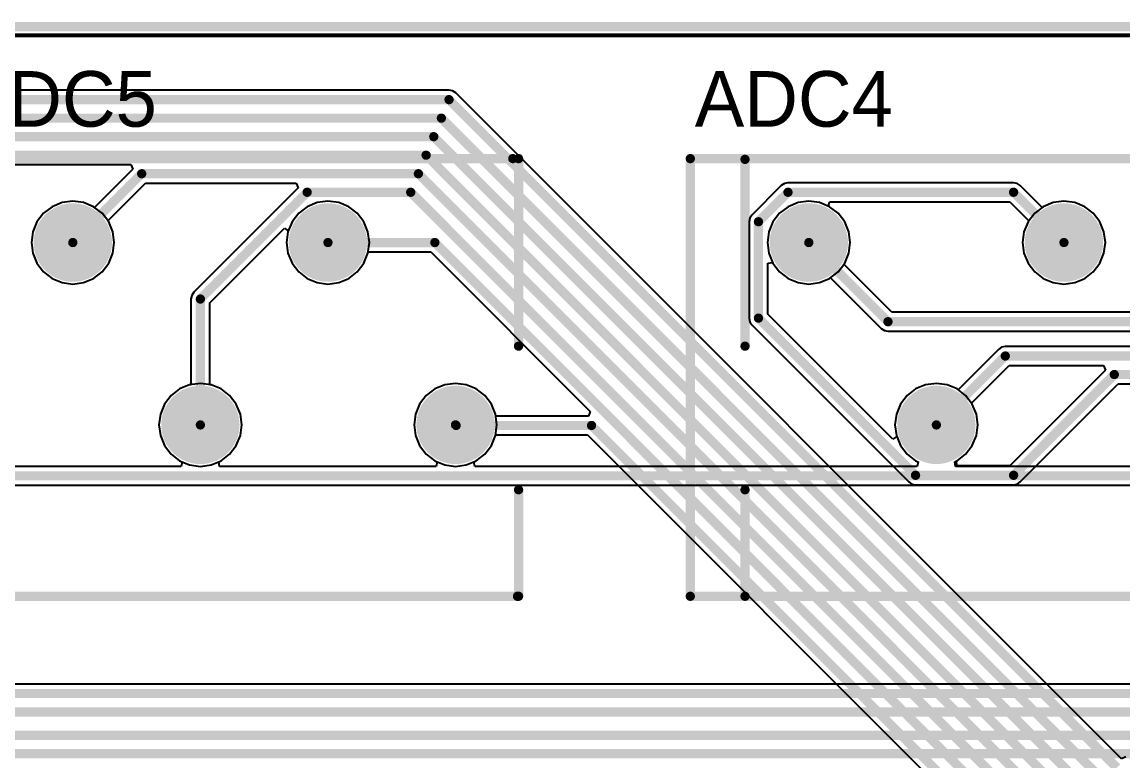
# Model space of a CAD drawing. Header units: millimetres. Extents: x 2.5 to 14.5, y 1.2 to 4.8.
# Drawn here: x 10.757 to 11.946, y 3.902 to 4.7 of the extents above; entities that cross this region are included whole.
import ezdxf

# ---------------------------------------------------------------- set-up
doc = ezdxf.new("R2010")
doc.units = ezdxf.units.MM
doc.header["$MEASUREMENT"] = 0
for name, color, linetype in [('BottomLayer', 5, 'Continuous'), ('BottomSolder', 6, 'Continuous'), ('ConnectLayer', 7, 'Continuous'), ('MultiLayer', 9, 'Continuous'), ('PadHoleLayer', 156, 'Continuous'), ('TopLayer', 1, 'Continuous'), ('TopOverlay', 2, 'Continuous'), ('TopSolder', 216, 'Continuous')]:
    doc.layers.add(name, color=color, linetype=linetype)

# ---------------------------------------------------------------- blocks, each defined once
blk = doc.blocks.new('4P__C__C_________205')
at = {"layer": 'BottomLayer', "const_width": 0.0394}
for points in [[(-0.0197, 0, 1), (0.0197, 0, 1)], [(-0.2165, -0.1378, 1), (-0.1772, -0.1378, 1)], [(-0.0197, -0.2756, 1), (0.0197, -0.2756, 1)], [(-0.2165, -0.4134, 1), (-0.1772, -0.4134, 1)]]:
    blk.add_lwpolyline(points, format="xyb", close=True, dxfattribs=at)
at = {"layer": 'BottomSolder', "const_width": 0.0423}
for points in [[(-0.0212, 0, 1), (0.0212, 0, 1)], [(-0.218, -0.1378, 1), (-0.1757, -0.1378, 1)], [(-0.0212, -0.2756, 1), (0.0212, -0.2756, 1)], [(-0.218, -0.4134, 1), (-0.1757, -0.4134, 1)]]:
    blk.add_lwpolyline(points, format="xyb", close=True, dxfattribs=at)
at = {"layer": 'MultiLayer', "const_width": 0.0394}
for points in [[(-0.0197, 0, 1), (0.0197, 0, 1)], [(-0.2165, -0.1378, 1), (-0.1772, -0.1378, 1)], [(-0.0197, -0.2756, 1), (0.0197, -0.2756, 1)], [(-0.2165, -0.4134, 1), (-0.1772, -0.4134, 1)]]:
    blk.add_lwpolyline(points, format="xyb", close=True, dxfattribs=at)
at = {"layer": 'PadHoleLayer', "const_width": 0.0197}
for points in [[(-0.0098, 0, 1), (0.0098, 0, 1)], [(-0.2067, -0.1378, 1), (-0.187, -0.1378, 1)], [(-0.0098, -0.2756, 1), (0.0098, -0.2756, 1)], [(-0.2067, -0.4134, 1), (-0.187, -0.4134, 1)]]:
    blk.add_lwpolyline(points, format="xyb", close=True, dxfattribs=at)
at = {"layer": 'TopLayer', "const_width": 0.0394}
for points in [[(-0.0197, 0, 1), (0.0197, 0, 1)], [(-0.2165, -0.1378, 1), (-0.1772, -0.1378, 1)], [(-0.0197, -0.2756, 1), (0.0197, -0.2756, 1)], [(-0.2165, -0.4134, 1), (-0.1772, -0.4134, 1)]]:
    blk.add_lwpolyline(points, format="xyb", close=True, dxfattribs=at)
at = {"layer": 'TopOverlay', "const_width": 0.01}
for points in [[(-0.3819, 0.128), (0.0906, 0.128)], [(-0.3819, 0.128), (-0.3819, -0.4803)], [(-0.3819, 0.128), (-0.3819, 0.0689)], [(0.0906, 0.128), (0.0906, -0.4753)], [(-0.3819, 0.0689), (-0.2669, 0.0689)], [(-0.1119, 0.0689), (0.0898, 0.0689)], [(-0.3819, -0.4815), (-0.2669, -0.4815)], [(-0.1119, -0.4815), (0.0906, -0.4815)]]:
    blk.add_lwpolyline(points, dxfattribs=at)
at = {"layer": 'TopOverlay', "const_width": 0.005}
for points in [[(-0.3844, 0.128, 1), (-0.3794, 0.128, 1)], [(-0.3844, 0.128, 1), (-0.3794, 0.128, 1)], [(-0.3844, 0.128, 1), (-0.3794, 0.128, 1)], [(0.0881, 0.128, 1), (0.0931, 0.128, 1)], [(0.0881, 0.128, 1), (0.0931, 0.128, 1)], [(-0.3844, 0.0689, 1), (-0.3794, 0.0689, 1)], [(-0.3844, 0.0689, 1), (-0.3794, 0.0689, 1)], [(-0.2694, 0.0689, 1), (-0.2644, 0.0689, 1)], [(-0.1144, 0.0689, 1), (-0.1094, 0.0689, 1)], [(0.0873, 0.0689, 1), (0.0923, 0.0689, 1)], [(0.0881, -0.4753, 1), (0.0931, -0.4753, 1)], [(-0.3844, -0.4803, 1), (-0.3794, -0.4803, 1)], [(-0.3844, -0.4815, 1), (-0.3794, -0.4815, 1)], [(-0.2694, -0.4815, 1), (-0.2644, -0.4815, 1)], [(-0.1144, -0.4815, 1), (-0.1094, -0.4815, 1)], [(0.0881, -0.4815, 1), (0.0931, -0.4815, 1)]]:
    blk.add_lwpolyline(points, format="xyb", close=True, dxfattribs=at)
at = {"layer": 'TopSolder', "const_width": 0.0423}
for points in [[(-0.0212, 0, 1), (0.0212, 0, 1)], [(-0.218, -0.1378, 1), (-0.1757, -0.1378, 1)], [(-0.0212, -0.2756, 1), (0.0212, -0.2756, 1)], [(-0.218, -0.4134, 1), (-0.1757, -0.4134, 1)]]:
    blk.add_lwpolyline(points, format="xyb", close=True, dxfattribs=at)
blk = doc.blocks.new('4P__C__C_________206')
at = {"layer": 'BottomLayer', "const_width": 0.0394}
for points in [[(-0.0197, 0, 1), (0.0197, 0, 1)], [(-0.2165, -0.1378, 1), (-0.1772, -0.1378, 1)], [(-0.0197, -0.2756, 1), (0.0197, -0.2756, 1)], [(-0.2165, -0.4134, 1), (-0.1772, -0.4134, 1)]]:
    blk.add_lwpolyline(points, format="xyb", close=True, dxfattribs=at)
at = {"layer": 'BottomSolder', "const_width": 0.0423}
for points in [[(-0.0212, 0, 1), (0.0212, 0, 1)], [(-0.218, -0.1378, 1), (-0.1757, -0.1378, 1)], [(-0.0212, -0.2756, 1), (0.0212, -0.2756, 1)], [(-0.218, -0.4134, 1), (-0.1757, -0.4134, 1)]]:
    blk.add_lwpolyline(points, format="xyb", close=True, dxfattribs=at)
at = {"layer": 'MultiLayer', "const_width": 0.0394}
for points in [[(-0.0197, 0, 1), (0.0197, 0, 1)], [(-0.2165, -0.1378, 1), (-0.1772, -0.1378, 1)], [(-0.0197, -0.2756, 1), (0.0197, -0.2756, 1)], [(-0.2165, -0.4134, 1), (-0.1772, -0.4134, 1)]]:
    blk.add_lwpolyline(points, format="xyb", close=True, dxfattribs=at)
at = {"layer": 'PadHoleLayer', "const_width": 0.0197}
for points in [[(-0.0098, 0, 1), (0.0098, 0, 1)], [(-0.2067, -0.1378, 1), (-0.187, -0.1378, 1)], [(-0.0098, -0.2756, 1), (0.0098, -0.2756, 1)], [(-0.2067, -0.4134, 1), (-0.187, -0.4134, 1)]]:
    blk.add_lwpolyline(points, format="xyb", close=True, dxfattribs=at)
at = {"layer": 'TopLayer', "const_width": 0.0394}
for points in [[(-0.0197, 0, 1), (0.0197, 0, 1)], [(-0.2165, -0.1378, 1), (-0.1772, -0.1378, 1)], [(-0.0197, -0.2756, 1), (0.0197, -0.2756, 1)], [(-0.2165, -0.4134, 1), (-0.1772, -0.4134, 1)]]:
    blk.add_lwpolyline(points, format="xyb", close=True, dxfattribs=at)
at = {"layer": 'TopOverlay', "const_width": 0.01}
for points in [[(-0.3819, 0.128), (-0.3819, 0.0689)], [(-0.3819, 0.128), (-0.3819, -0.4803)], [(-0.3819, 0.128), (0.0906, 0.128)], [(0.0906, 0.128), (0.0906, -0.4753)], [(-0.3819, 0.0689), (-0.2669, 0.0689)], [(-0.1119, 0.0689), (0.0898, 0.0689)], [(-0.3819, -0.4815), (-0.2669, -0.4815)], [(-0.1119, -0.4815), (0.0906, -0.4815)]]:
    blk.add_lwpolyline(points, dxfattribs=at)
at = {"layer": 'TopOverlay', "const_width": 0.005}
for points in [[(-0.3844, 0.128, 1), (-0.3794, 0.128, 1)], [(-0.3844, 0.128, 1), (-0.3794, 0.128, 1)], [(-0.3844, 0.128, 1), (-0.3794, 0.128, 1)], [(0.0881, 0.128, 1), (0.0931, 0.128, 1)], [(0.0881, 0.128, 1), (0.0931, 0.128, 1)], [(-0.3844, 0.0689, 1), (-0.3794, 0.0689, 1)], [(-0.3844, 0.0689, 1), (-0.3794, 0.0689, 1)], [(-0.2694, 0.0689, 1), (-0.2644, 0.0689, 1)], [(-0.1144, 0.0689, 1), (-0.1094, 0.0689, 1)], [(0.0873, 0.0689, 1), (0.0923, 0.0689, 1)], [(0.0881, -0.4753, 1), (0.0931, -0.4753, 1)], [(-0.3844, -0.4803, 1), (-0.3794, -0.4803, 1)], [(-0.3844, -0.4815, 1), (-0.3794, -0.4815, 1)], [(-0.2694, -0.4815, 1), (-0.2644, -0.4815, 1)], [(-0.1144, -0.4815, 1), (-0.1094, -0.4815, 1)], [(0.0881, -0.4815, 1), (0.0931, -0.4815, 1)]]:
    blk.add_lwpolyline(points, format="xyb", close=True, dxfattribs=at)
at = {"layer": 'TopSolder', "const_width": 0.0423}
for points in [[(-0.0212, 0, 1), (0.0212, 0, 1)], [(-0.218, -0.1378, 1), (-0.1757, -0.1378, 1)], [(-0.0212, -0.2756, 1), (0.0212, -0.2756, 1)], [(-0.218, -0.4134, 1), (-0.1757, -0.4134, 1)]]:
    blk.add_lwpolyline(points, format="xyb", close=True, dxfattribs=at)

msp = doc.modelspace()

# ---------------------------------------------------------------- linework, layer by layer
at = {"layer": 'BottomLayer', "const_width": 0.01}
for points in [[(9.7744, 4.21), (12.493, 4.21)], [(8.3817, 3.975), (12.1, 3.975)], [(8.39, 3.955), (12.127, 3.955)], [(8.3933, 3.93), (12.154, 3.93)], [(8.4016, 3.91), (12.19, 3.91)]]:
    msp.add_lwpolyline(points, dxfattribs=at)
at = {"layer": 'ConnectLayer'}
for p, q in [((2.473, 4.687), (14.457, 4.687)), ((2.4752, 4.6848), (14.4548, 4.6848)), ((11.2186, 4.6264), (10.161, 4.6264)), ((11.2225, 4.6256), (11.2186, 4.6264)), ((11.2258, 4.6234), (11.2225, 4.6256)), ((11.9448, 3.9045), (11.2258, 4.6234)), ((10.7154, 4.546), (10.8749, 4.546)), ((10.877, 4.541), (10.8357, 4.4998)), ((10.8749, 4.546), (10.877, 4.541)), ((10.8501, 4.4853), (10.8908, 4.526)), ((10.8908, 4.526), (11.0536, 4.526)), ((11.0557, 4.521), (10.9428, 4.4082)), ((11.0536, 4.526), (11.0557, 4.521)), ((11.5775, 4.5234), (11.5456, 4.4916)), ((11.5808, 4.5256), (11.5775, 4.5234)), ((11.5847, 4.5264), (11.5808, 4.5256)), ((11.8284, 4.5264), (11.5847, 4.5264)), ((11.8323, 4.5256), (11.8284, 4.5264)), ((11.8356, 4.5234), (11.8323, 4.5256)), ((11.8593, 4.4998), (11.8356, 4.5234)), ((10.8006, 4.5051), (10.7898, 4.5006)), ((10.8006, 4.5051), (10.7898, 4.5006)), ((10.8122, 4.5066), (10.8006, 4.5051)), ((10.8122, 4.5066), (10.8006, 4.5051)), ((10.8238, 4.5051), (10.8122, 4.5066)), ((10.8238, 4.5051), (10.8122, 4.5066)), ((10.8346, 4.5006), (10.8238, 4.5051)), ((10.8346, 4.5006), (10.8238, 4.5051)), ((11.0762, 4.5051), (11.0654, 4.5006)), ((11.0878, 4.5066), (11.0762, 4.5051)), ((11.0994, 4.5051), (11.0878, 4.5066)), ((11.1102, 4.5006), (11.0994, 4.5051)), ((11.5956, 4.5051), (11.5848, 4.5006)), ((11.6072, 4.5066), (11.5956, 4.5051)), ((11.6188, 4.5051), (11.6072, 4.5066)), ((11.6296, 4.5006), (11.6188, 4.5051)), ((11.6286, 4.501), (11.6296, 4.506)), ((11.6296, 4.506), (11.8242, 4.506)), ((11.8242, 4.506), (11.8449, 4.4853)), ((11.8712, 4.5051), (11.8604, 4.5006)), ((11.8712, 4.5051), (11.8604, 4.5006)), ((11.8828, 4.5066), (11.8712, 4.5051)), ((11.8828, 4.5066), (11.8712, 4.5051)), ((11.8944, 4.5051), (11.8828, 4.5066)), ((11.8944, 4.5051), (11.8828, 4.5066)), ((11.9052, 4.5006), (11.8944, 4.5051)), ((11.9052, 4.5006), (11.8944, 4.5051)), ((10.7806, 4.4935), (10.7734, 4.4842)), ((10.7806, 4.4935), (10.7734, 4.4842)), ((10.7898, 4.5006), (10.7806, 4.4935)), ((10.7898, 4.5006), (10.7806, 4.4935)), ((10.8438, 4.4935), (10.8346, 4.5006)), ((10.8357, 4.4998), (10.8346, 4.5006)), ((10.851, 4.4842), (10.8438, 4.4935)), ((11.0562, 4.4935), (11.049, 4.4842)), ((11.0654, 4.5006), (11.0562, 4.4935)), ((11.1194, 4.4935), (11.1102, 4.5006)), ((11.1266, 4.4842), (11.1194, 4.4935)), ((11.5456, 4.4916), (11.5434, 4.4883)), ((11.5756, 4.4935), (11.5684, 4.4842)), ((11.5848, 4.5006), (11.5756, 4.4935)), ((11.6296, 4.5006), (11.6286, 4.501)), ((11.6388, 4.4935), (11.6296, 4.5006)), ((11.6388, 4.4935), (11.6296, 4.5006)), ((11.646, 4.4842), (11.6388, 4.4935)), ((11.646, 4.4842), (11.6388, 4.4935)), ((11.8512, 4.4935), (11.844, 4.4842)), ((11.8604, 4.5006), (11.8512, 4.4935)), ((11.8604, 4.5006), (11.8593, 4.4998)), ((11.9144, 4.4935), (11.9052, 4.5006)), ((11.9144, 4.4935), (11.9052, 4.5006)), ((11.9216, 4.4842), (11.9144, 4.4935)), ((11.9216, 4.4842), (11.9144, 4.4935)), ((10.7734, 4.4842), (10.769, 4.4734)), ((10.7734, 4.4842), (10.769, 4.4734)), ((10.851, 4.4842), (10.8501, 4.4853)), ((10.8554, 4.4734), (10.851, 4.4842)), ((10.8554, 4.4734), (10.851, 4.4842)), ((11.049, 4.4842), (11.0446, 4.4734)), ((11.131, 4.4734), (11.1266, 4.4842)), ((11.5434, 4.4883), (11.5426, 4.4844)), ((11.5426, 4.4844), (11.5426, 4.3803)), ((11.5684, 4.4842), (11.564, 4.4734)), ((11.6504, 4.4734), (11.646, 4.4842)), ((11.6504, 4.4734), (11.646, 4.4842)), ((11.844, 4.4842), (11.8396, 4.4734)), ((11.844, 4.4842), (11.8396, 4.4734)), ((11.8449, 4.4853), (11.844, 4.4842)), ((11.926, 4.4734), (11.9216, 4.4842)), ((11.926, 4.4734), (11.9216, 4.4842)), ((10.769, 4.4734), (10.7675, 4.4619)), ((10.769, 4.4734), (10.7675, 4.4619)), ((10.857, 4.4619), (10.8554, 4.4734)), ((10.857, 4.4619), (10.8554, 4.4734)), ((10.9602, 4.3967), (11.0407, 4.4773)), ((11.0407, 4.4773), (11.045, 4.4744)), ((11.0446, 4.4734), (11.043, 4.4619)), ((11.0446, 4.4734), (11.043, 4.4619)), ((11.045, 4.4744), (11.0446, 4.4734)), ((11.1325, 4.4619), (11.131, 4.4734)), ((11.564, 4.4734), (11.5625, 4.4619)), ((11.652, 4.4619), (11.6504, 4.4734)), ((11.652, 4.4619), (11.6504, 4.4734)), ((11.8396, 4.4734), (11.838, 4.4619)), ((11.8396, 4.4734), (11.838, 4.4619)), ((11.9275, 4.4619), (11.926, 4.4734)), ((11.9275, 4.4619), (11.926, 4.4734)), ((10.7675, 4.4619), (10.769, 4.4503)), ((10.7675, 4.4619), (10.769, 4.4503)), ((10.8554, 4.4503), (10.857, 4.4619)), ((10.8554, 4.4503), (10.857, 4.4619)), ((11.043, 4.4619), (11.0446, 4.4503)), ((11.043, 4.4619), (11.0446, 4.4503)), ((11.131, 4.4503), (11.1325, 4.4619)), ((11.5625, 4.4619), (11.564, 4.4503)), ((11.6504, 4.4503), (11.652, 4.4619)), ((11.6504, 4.4503), (11.652, 4.4619)), ((11.838, 4.4619), (11.8396, 4.4503)), ((11.838, 4.4619), (11.8396, 4.4503)), ((11.926, 4.4503), (11.9275, 4.4619)), ((11.926, 4.4503), (11.9275, 4.4619)), ((10.769, 4.4503), (10.7734, 4.4395)), ((10.769, 4.4503), (10.7734, 4.4395)), ((10.851, 4.4395), (10.8554, 4.4503)), ((10.851, 4.4395), (10.8554, 4.4503)), ((11.0446, 4.4503), (11.049, 4.4395)), ((11.0446, 4.4503), (11.049, 4.4395)), ((11.1266, 4.4395), (11.131, 4.4503)), ((11.1266, 4.4395), (11.131, 4.4503)), ((11.131, 4.4503), (11.1312, 4.4517)), ((11.1312, 4.4517), (11.1991, 4.4517)), ((11.1991, 4.4517), (11.3712, 4.2795)), ((11.564, 4.4503), (11.5684, 4.4395)), ((11.646, 4.4395), (11.6504, 4.4503)), ((11.646, 4.4395), (11.6504, 4.4503)), ((11.8396, 4.4503), (11.844, 4.4395)), ((11.8396, 4.4503), (11.844, 4.4395)), ((11.9216, 4.4395), (11.926, 4.4503)), ((11.9216, 4.4395), (11.926, 4.4503)), ((10.7734, 4.4395), (10.7806, 4.4302)), ((10.7734, 4.4395), (10.7806, 4.4302)), ((10.8438, 4.4302), (10.851, 4.4395)), ((10.8438, 4.4302), (10.851, 4.4395)), ((11.049, 4.4395), (11.0562, 4.4302)), ((11.049, 4.4395), (11.0562, 4.4302)), ((11.1194, 4.4302), (11.1266, 4.4395)), ((11.1194, 4.4302), (11.1266, 4.4395)), ((11.563, 4.4395), (11.568, 4.4405)), ((11.563, 4.3845), (11.563, 4.4395)), ((11.568, 4.4405), (11.5684, 4.4395)), ((11.5684, 4.4395), (11.5756, 4.4302)), ((11.5684, 4.4395), (11.5756, 4.4302)), ((11.6388, 4.4302), (11.646, 4.4395)), ((11.6451, 4.4384), (11.646, 4.4395)), ((11.6969, 4.3866), (11.6451, 4.4384)), ((11.844, 4.4395), (11.8512, 4.4302)), ((11.844, 4.4395), (11.8512, 4.4302)), ((11.9144, 4.4302), (11.9216, 4.4395)), ((11.9144, 4.4302), (11.9216, 4.4395)), ((10.7806, 4.4302), (10.7898, 4.4231)), ((10.7806, 4.4302), (10.7898, 4.4231)), ((10.7898, 4.4231), (10.8006, 4.4186)), ((10.7898, 4.4231), (10.8006, 4.4186)), ((10.8238, 4.4186), (10.8346, 4.4231)), ((10.8238, 4.4186), (10.8346, 4.4231)), ((10.8346, 4.4231), (10.8438, 4.4302)), ((10.8346, 4.4231), (10.8438, 4.4302)), ((11.0562, 4.4302), (11.0654, 4.4231)), ((11.0562, 4.4302), (11.0654, 4.4231)), ((11.0654, 4.4231), (11.0762, 4.4186)), ((11.0654, 4.4231), (11.0762, 4.4186)), ((11.0994, 4.4186), (11.1102, 4.4231)), ((11.0994, 4.4186), (11.1102, 4.4231)), ((11.1102, 4.4231), (11.1194, 4.4302)), ((11.1102, 4.4231), (11.1194, 4.4302)), ((11.5756, 4.4302), (11.5848, 4.4231)), ((11.5756, 4.4302), (11.5848, 4.4231)), ((11.5848, 4.4231), (11.5956, 4.4186)), ((11.5848, 4.4231), (11.5956, 4.4186)), ((11.6188, 4.4186), (11.6296, 4.4231)), ((11.6188, 4.4186), (11.6296, 4.4231)), ((11.6296, 4.4231), (11.6388, 4.4302)), ((11.6296, 4.4231), (11.6307, 4.4239)), ((11.6307, 4.4239), (11.6855, 4.3692)), ((11.8512, 4.4302), (11.8604, 4.4231)), ((11.8512, 4.4302), (11.8604, 4.4231)), ((11.8604, 4.4231), (11.8712, 4.4186)), ((11.8604, 4.4231), (11.8712, 4.4186)), ((11.8944, 4.4186), (11.9052, 4.4231)), ((11.8944, 4.4186), (11.9052, 4.4231)), ((11.9052, 4.4231), (11.9144, 4.4302)), ((11.9052, 4.4231), (11.9144, 4.4302)), ((10.8006, 4.4186), (10.8122, 4.4171)), ((10.8006, 4.4186), (10.8122, 4.4171)), ((10.8122, 4.4171), (10.8238, 4.4186)), ((10.8122, 4.4171), (10.8238, 4.4186)), ((11.0762, 4.4186), (11.0878, 4.4171)), ((11.0762, 4.4186), (11.0878, 4.4171)), ((11.0878, 4.4171), (11.0994, 4.4186)), ((11.0878, 4.4171), (11.0994, 4.4186)), ((11.5956, 4.4186), (11.6072, 4.4171)), ((11.5956, 4.4186), (11.6072, 4.4171)), ((11.6072, 4.4171), (11.6188, 4.4186)), ((11.6072, 4.4171), (11.6188, 4.4186)), ((11.8712, 4.4186), (11.8828, 4.4171)), ((11.8712, 4.4186), (11.8828, 4.4171)), ((11.8828, 4.4171), (11.8944, 4.4186)), ((11.8828, 4.4171), (11.8944, 4.4186)), ((10.9406, 4.4048), (10.9398, 4.4009)), ((10.9398, 4.4009), (10.9398, 4.3084)), ((10.9428, 4.4082), (10.9406, 4.4048)), ((10.9602, 4.3084), (10.9602, 4.3967)), ((11.6979, 4.2496), (11.563, 4.3845)), ((12.0427, 4.3866), (11.6969, 4.3866)), ((11.5426, 4.3803), (11.5434, 4.3764)), ((11.5434, 4.3764), (11.5456, 4.3731)), ((11.5456, 4.3731), (11.5456, 4.3731)), ((11.5456, 4.3731), (11.7153, 4.2034)), ((11.6855, 4.3692), (11.6855, 4.3692)), ((11.6855, 4.3692), (11.6888, 4.367)), ((11.6888, 4.367), (11.6927, 4.3662)), ((11.6927, 4.3662), (12.0384, 4.3662)), ((11.8155, 4.3488), (11.8122, 4.3466)), ((11.8194, 4.3496), (11.8155, 4.3488)), ((12.048, 4.3496), (11.8194, 4.3496)), ((11.8122, 4.3466), (11.7685, 4.3029)), ((11.7829, 4.2885), (11.8236, 4.3292)), ((11.8236, 4.3292), (11.9255, 4.3292)), ((11.9255, 4.3292), (11.9276, 4.3242)), ((11.9276, 4.3242), (11.8242, 4.2208)), ((10.9276, 4.3038), (10.9184, 4.2966)), ((10.9276, 4.3038), (10.9184, 4.2966)), ((10.9384, 4.3082), (10.9276, 4.3038)), ((10.9384, 4.3082), (10.9276, 4.3038)), ((10.95, 4.3098), (10.9384, 4.3082)), ((10.9398, 4.3084), (10.9384, 4.3082)), ((10.9616, 4.3082), (10.95, 4.3098)), ((10.9616, 4.3082), (10.9602, 4.3084)), ((10.9724, 4.3038), (10.9616, 4.3082)), ((10.9724, 4.3038), (10.9616, 4.3082)), ((10.9816, 4.2966), (10.9724, 4.3038)), ((10.9816, 4.2966), (10.9724, 4.3038)), ((11.2032, 4.3038), (11.1939, 4.2966)), ((11.2032, 4.3038), (11.1939, 4.2966)), ((11.214, 4.3082), (11.2032, 4.3038)), ((11.214, 4.3082), (11.2032, 4.3038)), ((11.2256, 4.3098), (11.214, 4.3082)), ((11.2256, 4.3098), (11.214, 4.3082)), ((11.2372, 4.3082), (11.2256, 4.3098)), ((11.2372, 4.3082), (11.2256, 4.3098)), ((11.248, 4.3038), (11.2372, 4.3082)), ((11.248, 4.3038), (11.2372, 4.3082)), ((11.2572, 4.2966), (11.248, 4.3038)), ((11.2572, 4.2966), (11.248, 4.3038)), ((11.7226, 4.3038), (11.7134, 4.2966)), ((11.7226, 4.3038), (11.7134, 4.2966)), ((11.7334, 4.3082), (11.7226, 4.3038)), ((11.7334, 4.3082), (11.7226, 4.3038)), ((11.745, 4.3098), (11.7334, 4.3082)), ((11.745, 4.3098), (11.7334, 4.3082)), ((11.7566, 4.3082), (11.745, 4.3098)), ((11.7566, 4.3082), (11.745, 4.3098)), ((11.7674, 4.3038), (11.7566, 4.3082)), ((11.7674, 4.3038), (11.7566, 4.3082)), ((11.7766, 4.2966), (11.7674, 4.3038)), ((11.7685, 4.3029), (11.7674, 4.3038)), ((11.8356, 4.2034), (11.9414, 4.3092)), ((11.9414, 4.3092), (11.9982, 4.3092)), ((10.9184, 4.2966), (10.9112, 4.2874)), ((10.9184, 4.2966), (10.9112, 4.2874)), ((10.9888, 4.2874), (10.9816, 4.2966)), ((10.9888, 4.2874), (10.9816, 4.2966)), ((11.1939, 4.2966), (11.1868, 4.2874)), ((11.1939, 4.2966), (11.1868, 4.2874)), ((11.2643, 4.2874), (11.2572, 4.2966)), ((11.2643, 4.2874), (11.2572, 4.2966)), ((11.7134, 4.2966), (11.7062, 4.2874)), ((11.7134, 4.2966), (11.7062, 4.2874)), ((11.7838, 4.2874), (11.7766, 4.2966)), ((10.9112, 4.2874), (10.9068, 4.2766)), ((10.9112, 4.2874), (10.9068, 4.2766)), ((10.9932, 4.2766), (10.9888, 4.2874)), ((10.9932, 4.2766), (10.9888, 4.2874)), ((11.1868, 4.2874), (11.1824, 4.2766)), ((11.1868, 4.2874), (11.1824, 4.2766)), ((11.2688, 4.2766), (11.2643, 4.2874)), ((11.2688, 4.2766), (11.2643, 4.2874)), ((11.3712, 4.2795), (11.3691, 4.2745)), ((11.7062, 4.2874), (11.7018, 4.2766)), ((11.7062, 4.2874), (11.7018, 4.2766)), ((11.7838, 4.2874), (11.7829, 4.2885)), ((11.7882, 4.2766), (11.7838, 4.2874)), ((11.7882, 4.2766), (11.7838, 4.2874)), ((10.9068, 4.2766), (10.9052, 4.265)), ((10.9068, 4.2766), (10.9052, 4.265)), ((10.9948, 4.265), (10.9932, 4.2766)), ((10.9948, 4.265), (10.9932, 4.2766)), ((11.1824, 4.2766), (11.1808, 4.265)), ((11.1824, 4.2766), (11.1808, 4.265)), ((11.2703, 4.265), (11.2688, 4.2766)), ((11.2691, 4.2745), (11.2688, 4.2766)), ((11.3691, 4.2745), (11.2691, 4.2745)), ((11.7018, 4.2766), (11.7002, 4.265)), ((11.7018, 4.2766), (11.7002, 4.265)), ((11.7898, 4.265), (11.7882, 4.2766)), ((11.7898, 4.265), (11.7882, 4.2766)), ((10.9052, 4.265), (10.9068, 4.2534)), ((10.9052, 4.265), (10.9068, 4.2534)), ((10.9932, 4.2534), (10.9948, 4.265)), ((10.9932, 4.2534), (10.9948, 4.265)), ((11.1808, 4.265), (11.1824, 4.2534)), ((11.1808, 4.265), (11.1824, 4.2534)), ((11.2688, 4.2534), (11.2703, 4.265)), ((11.2688, 4.2534), (11.2689, 4.2542)), ((11.2689, 4.2542), (11.3683, 4.2542)), ((11.3683, 4.2542), (11.7898, 3.8326)), ((11.7002, 4.265), (11.7018, 4.2534)), ((11.7002, 4.265), (11.7018, 4.2534)), ((11.7882, 4.2534), (11.7898, 4.265)), ((11.7882, 4.2534), (11.7898, 4.265)), ((10.9068, 4.2534), (10.9112, 4.2426)), ((10.9068, 4.2534), (10.9112, 4.2426)), ((10.9112, 4.2426), (10.9184, 4.2334)), ((10.9112, 4.2426), (10.9184, 4.2334)), ((10.9816, 4.2334), (10.9888, 4.2426)), ((10.9816, 4.2334), (10.9888, 4.2426)), ((10.9888, 4.2426), (10.9932, 4.2534)), ((10.9888, 4.2426), (10.9932, 4.2534)), ((11.1824, 4.2534), (11.1868, 4.2426)), ((11.1824, 4.2534), (11.1868, 4.2426)), ((11.1868, 4.2426), (11.1939, 4.2334)), ((11.1868, 4.2426), (11.1939, 4.2334)), ((11.2572, 4.2334), (11.2643, 4.2426)), ((11.2572, 4.2334), (11.2643, 4.2426)), ((11.2643, 4.2426), (11.2688, 4.2534)), ((11.2643, 4.2426), (11.2688, 4.2534)), ((11.7022, 4.2524), (11.6979, 4.2496)), ((11.7018, 4.2534), (11.7062, 4.2426)), ((11.7018, 4.2534), (11.7022, 4.2524)), ((11.7062, 4.2426), (11.7134, 4.2334)), ((11.7766, 4.2334), (11.7838, 4.2426)), ((11.7766, 4.2334), (11.7838, 4.2426)), ((11.7838, 4.2426), (11.7882, 4.2534)), ((11.7838, 4.2426), (11.7882, 4.2534)), ((10.9184, 4.2334), (10.9276, 4.2262)), ((10.9184, 4.2334), (10.9276, 4.2262)), ((10.9724, 4.2262), (10.9816, 4.2334)), ((10.9724, 4.2262), (10.9816, 4.2334)), ((11.1939, 4.2334), (11.2032, 4.2262)), ((11.1939, 4.2334), (11.2032, 4.2262)), ((11.248, 4.2262), (11.2572, 4.2334)), ((11.248, 4.2262), (11.2572, 4.2334)), ((11.7134, 4.2334), (11.7226, 4.2262)), ((11.7674, 4.2262), (11.7766, 4.2334)), ((11.7674, 4.2262), (11.7766, 4.2334)), ((10.9292, 4.2202), (10.4408, 4.2202)), ((10.9276, 4.2262), (10.9302, 4.2252)), ((10.9276, 4.2262), (10.9384, 4.2218)), ((10.9302, 4.2252), (10.9292, 4.2202)), ((10.9384, 4.2218), (10.95, 4.2202)), ((10.95, 4.2202), (10.9616, 4.2218)), ((10.9616, 4.2218), (10.9724, 4.2262)), ((10.9698, 4.2252), (10.9724, 4.2262)), ((10.9708, 4.2202), (10.9698, 4.2252)), ((11.2047, 4.2202), (10.9708, 4.2202)), ((11.2032, 4.2262), (11.2057, 4.2252)), ((11.2032, 4.2262), (11.214, 4.2218)), ((11.2057, 4.2252), (11.2047, 4.2202)), ((11.214, 4.2218), (11.2256, 4.2202)), ((11.2256, 4.2202), (11.2372, 4.2218)), ((11.2372, 4.2218), (11.248, 4.2262)), ((11.2454, 4.2252), (11.248, 4.2262)), ((11.2464, 4.2202), (11.2454, 4.2252)), ((11.7242, 4.2202), (11.2464, 4.2202)), ((11.7226, 4.2262), (11.7252, 4.2252)), ((11.7252, 4.2252), (11.7242, 4.2202)), ((11.7648, 4.2252), (11.7674, 4.2262)), ((11.7658, 4.2202), (11.7648, 4.2252)), ((11.9997, 4.2202), (11.7658, 4.2202)), ((11.7664, 4.2258), (11.7674, 4.2262)), ((11.7674, 4.2208), (11.7664, 4.2258)), ((11.8242, 4.2208), (11.7674, 4.2208)), ((9.7744, 4.1998), (12.3028, 4.1998)), ((11.7153, 4.2034), (11.7186, 4.2012)), ((11.7186, 4.2012), (11.7225, 4.2004)), ((11.7225, 4.2004), (11.8284, 4.2004)), ((11.8284, 4.2004), (11.8323, 4.2012)), ((11.8323, 4.2012), (11.8356, 4.2034)), ((12.0958, 3.9852), (8.3817, 3.9852)), ((11.9498, 3.9065), (11.9448, 3.9045))]:
    msp.add_line(p, q, dxfattribs=at)
at = {"layer": 'TopLayer', "const_width": 0.01}
for points in [[(2.465, 4.695), (14.465, 4.695)], [(10.161, 4.6162), (11.2186, 4.6162)], [(11.2186, 4.6162), (11.94, 3.8949)], [(10.3397, 4.5962), (11.2103, 4.5962)], [(11.2103, 4.5962), (11.92, 3.8866)], [(10.3966, 4.5762), (11.2021, 4.5762)], [(11.2021, 4.5762), (11.9, 3.8783)], [(10.7112, 4.5562), (11.1938, 4.5562)], [(11.1938, 4.5562), (11.88, 3.87)], [(10.8122, 4.4619), (10.8866, 4.5362)], [(10.8866, 4.5362), (11.1855, 4.5362)], [(11.1855, 4.5362), (11.86, 3.8617)], [(10.95, 4.4009), (11.0653, 4.5162)], [(11.0653, 4.5162), (11.1772, 4.5162)], [(11.1772, 4.5162), (11.84, 3.8534)], [(11.5528, 4.4844), (11.5847, 4.5162)], [(11.5847, 4.5162), (11.8284, 4.5162)], [(11.8284, 4.5162), (11.8828, 4.4619)], [(11.5528, 4.3803), (11.5528, 4.4844)], [(11.0878, 4.4619), (11.2033, 4.4619)], [(11.2033, 4.4619), (11.82, 3.8451)], [(11.6072, 4.4619), (11.6927, 4.3764)], [(10.95, 4.265), (10.95, 4.4009)], [(11.5528, 4.3803), (11.7225, 4.2106)], [(11.6927, 4.3764), (12.0427, 4.3764)], [(11.745, 4.265), (11.8194, 4.3394)], [(11.8194, 4.3394), (12.0514, 4.3394)], [(11.8284, 4.2106), (11.9372, 4.3194)], [(11.9372, 4.3194), (12.0431, 4.3194)], [(11.2256, 4.265), (11.2262, 4.2644)], [(11.2262, 4.2644), (11.3725, 4.2644)], [(11.3725, 4.2644), (11.8, 3.8369)], [(11.7225, 4.2106), (11.8284, 4.2106)]]:
    msp.add_lwpolyline(points, dxfattribs=at)
at = {"layer": 'TopLayer', "const_width": 0.005}
for points in [[(11.2161, 4.6162, 1), (11.2211, 4.6162, 1)], [(11.2161, 4.6162, 1), (11.2211, 4.6162, 1)], [(11.2078, 4.5962, 1), (11.2128, 4.5962, 1)], [(11.2078, 4.5962, 1), (11.2128, 4.5962, 1)], [(11.1996, 4.5762, 1), (11.2046, 4.5762, 1)], [(11.1996, 4.5762, 1), (11.2046, 4.5762, 1)], [(11.1913, 4.5562, 1), (11.1963, 4.5562, 1)], [(11.1913, 4.5562, 1), (11.1963, 4.5562, 1)], [(10.8841, 4.5362, 1), (10.8891, 4.5362, 1)], [(10.8841, 4.5362, 1), (10.8891, 4.5362, 1)], [(11.183, 4.5362, 1), (11.188, 4.5362, 1)], [(11.183, 4.5362, 1), (11.188, 4.5362, 1)], [(11.0628, 4.5162, 1), (11.0678, 4.5162, 1)], [(11.0628, 4.5162, 1), (11.0678, 4.5162, 1)], [(11.1747, 4.5162, 1), (11.1797, 4.5162, 1)], [(11.1747, 4.5162, 1), (11.1797, 4.5162, 1)], [(11.5822, 4.5162, 1), (11.5872, 4.5162, 1)], [(11.5822, 4.5162, 1), (11.5872, 4.5162, 1)], [(11.8259, 4.5162, 1), (11.8309, 4.5162, 1)], [(11.8259, 4.5162, 1), (11.8309, 4.5162, 1)], [(11.5503, 4.4844, 1), (11.5553, 4.4844, 1)], [(11.5503, 4.4844, 1), (11.5553, 4.4844, 1)], [(10.8097, 4.4619, 1), (10.8147, 4.4619, 1)], [(11.0853, 4.4619, 1), (11.0903, 4.4619, 1)], [(11.2008, 4.4619, 1), (11.2058, 4.4619, 1)], [(11.2008, 4.4619, 1), (11.2058, 4.4619, 1)], [(11.6047, 4.4619, 1), (11.6097, 4.4619, 1)], [(11.8803, 4.4619, 1), (11.8853, 4.4619, 1)], [(10.9475, 4.4009, 1), (10.9525, 4.4009, 1)], [(10.9475, 4.4009, 1), (10.9525, 4.4009, 1)], [(11.5503, 4.3803, 1), (11.5553, 4.3803, 1)], [(11.5503, 4.3803, 1), (11.5553, 4.3803, 1)], [(11.6902, 4.3764, 1), (11.6952, 4.3764, 1)], [(11.6902, 4.3764, 1), (11.6952, 4.3764, 1)], [(11.8169, 4.3394, 1), (11.8219, 4.3394, 1)], [(11.8169, 4.3394, 1), (11.8219, 4.3394, 1)], [(11.9347, 4.3194, 1), (11.9397, 4.3194, 1)], [(11.9347, 4.3194, 1), (11.9397, 4.3194, 1)], [(10.9475, 4.265, 1), (10.9525, 4.265, 1)], [(11.2231, 4.265, 1), (11.2281, 4.265, 1)], [(11.2237, 4.2644, 1), (11.2287, 4.2644, 1)], [(11.2237, 4.2644, 1), (11.2287, 4.2644, 1)], [(11.37, 4.2644, 1), (11.375, 4.2644, 1)], [(11.37, 4.2644, 1), (11.375, 4.2644, 1)], [(11.7425, 4.265, 1), (11.7475, 4.265, 1)], [(11.72, 4.2106, 1), (11.725, 4.2106, 1)], [(11.72, 4.2106, 1), (11.725, 4.2106, 1)], [(11.8259, 4.2106, 1), (11.8309, 4.2106, 1)], [(11.8259, 4.2106, 1), (11.8309, 4.2106, 1)]]:
    msp.add_lwpolyline(points, format="xyb", close=True, dxfattribs=at)

# ---------------------------------------------------------------- block references
at = {"rotation": 90}
for name, p in [('4P__C__C_________206', (10.8122, 4.4619)), ('4P__C__C_________205', (11.6072, 4.4619))]:
    msp.add_blockref(name, p, dxfattribs=at)

# ---------------------------------------------------------------- texts
at = {"layer": 'TopOverlay'}
for s, p in [('ADC5', (10.689, 4.587)), ('ADC4', (11.484, 4.587))]:
    msp.add_text(s, height=0.06, dxfattribs=at).set_placement(p)

doc.saveas('drawing.dxf')
